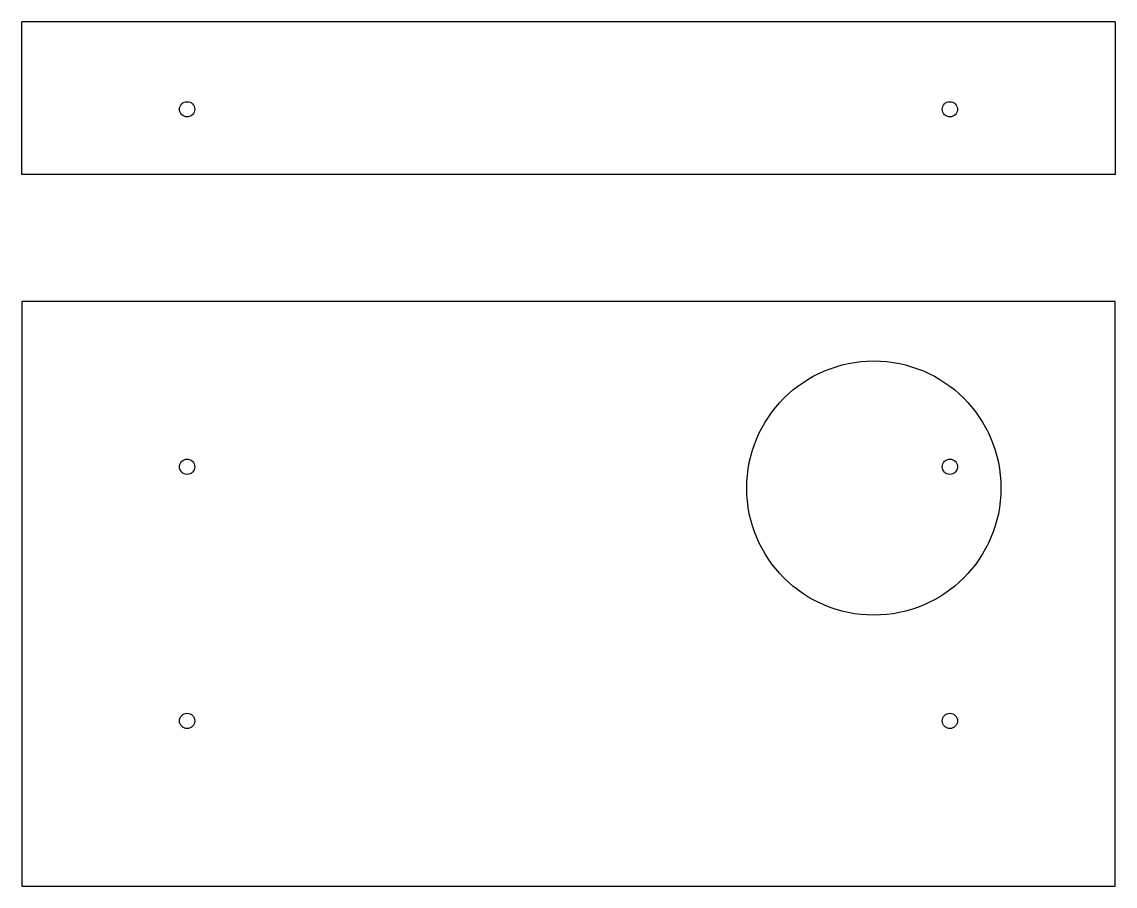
# Model space of a CAD drawing. Header units: millimetres. Extents: x 0 to 215, y 0 to 170.
import ezdxf

# ---------------------------------------------------------------- set-up
doc = ezdxf.new("R2010")
doc.units = ezdxf.units.MM
for name, color, linetype, lineweight in [('Mount Holes', 7, 'Continuous', 25), ('Profile', 4, 'Continuous', 25), ('Ventilation', 1, 'Continuous', 25)]:
    doc.layers.add(name, color=color, linetype=linetype, lineweight=lineweight)

msp = doc.modelspace()

# ---------------------------------------------------------------- linework, layer by layer
at = {"layer": 'Mount Holes'}
for centre in [(32.5, 152.8), (182.5, 152.8), (32.5, 82.5), (182.5, 82.5), (32.5, 32.5), (182.5, 32.5)]:
    msp.add_circle(centre, 1.5, dxfattribs=at)
at = {"layer": 'Profile'}
for p, q in [((215, 170), (0, 170)), ((0, 140), (0, 170)), ((215, 170), (215, 140)), ((215, 140), (0, 140)), ((215, 115), (0, 115)), ((0, 115), (0, 0)), ((215, 0), (215, 115)), ((0, 0), (215, 0))]:
    msp.add_line(p, q, dxfattribs=at)
at = {"layer": 'Ventilation'}
msp.add_circle((167.55, 78.3), 25, dxfattribs=at)

doc.saveas('drawing.dxf')
